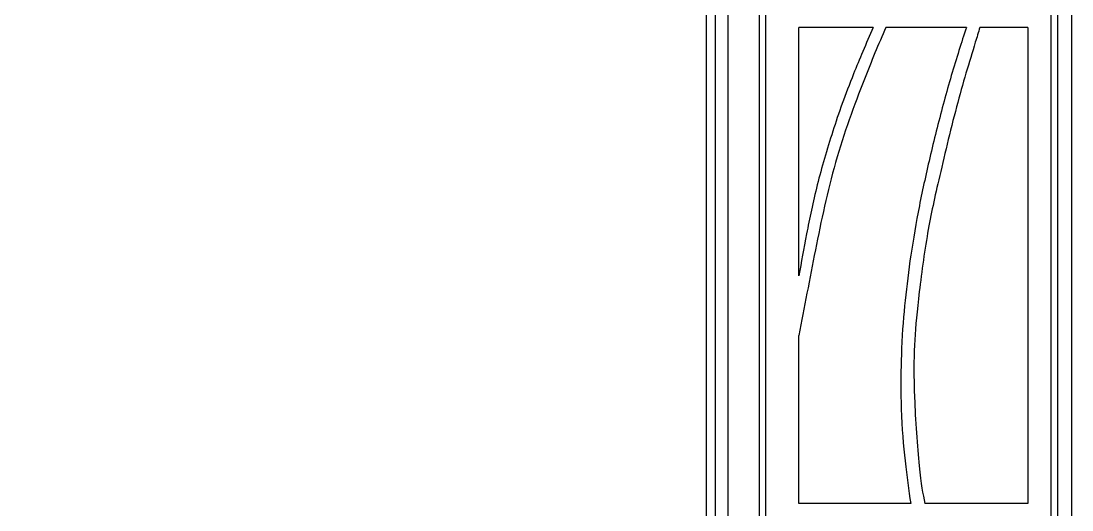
# Model space of a CAD drawing. Extents: x 0 to 80.9, y -7.4 to 60.
# Drawn here: x 19.25 to 38.5, y 21.08 to 30.04 of the extents above; entities that cross this region are included whole.
import ezdxf

# ---------------------------------------------------------------- set-up
doc = ezdxf.new("R2010")
doc.units = 0
doc.header["$MEASUREMENT"] = 0
doc.layers.add('LAYER_1', color=7, linetype='CONTINUOUS')

msp = doc.modelspace()

# ---------------------------------------------------------------- linework, layer by layer
at = {"layer": 'LAYER_1'}
for points in [[(0, 0), (38.497, 0), (38.497, 60.005), (0, 60.005), (0, 0)], [(32.771, 11.512), (38.24, 11.512), (38.24, 48.6), (32.771, 48.6), (32.771, 11.512)], [(32.882, 11.637), (38.114, 11.637), (38.114, 48.474), (32.882, 48.474), (32.882, 11.637)]]:
    msp.add_lwpolyline(points, close=True, dxfattribs=at)
for points in [[(31.968, 10.542), (31.968, 10.542), (31.968, 49.409), (31.968, 49.409)], [(32.199, 10.787), (32.199, 10.787), (32.199, 49.409), (32.199, 49.409)], [(31.795, 49.254), (31.795, 49.254), (31.795, 10.366), (31.795, 10.366)], [(33.495, 25.374), (33.495, 25.374), (33.495, 29.923), (33.495, 29.923)], [(34.857, 29.923), (34.857, 29.923), (33.495, 29.923), (33.495, 29.923)], [(36.563, 29.923), (36.563, 29.923), (35.087, 29.923), (35.087, 29.923)], [(37.686, 29.923), (37.686, 29.923), (36.81, 29.923), (36.81, 29.923)], [(37.686, 29.923), (37.686, 29.923), (37.686, 21.199), (37.686, 21.199)], [(33.495, 21.199), (33.495, 21.199), (33.495, 24.277), (33.495, 24.277)], [(35.543, 21.199), (35.543, 21.199), (33.495, 21.199), (33.495, 21.199)], [(37.686, 21.199), (37.686, 21.199), (35.8, 21.199), (35.8, 21.199)]]:
    msp.add_open_spline(points, degree=3, dxfattribs=at)
for points, knots in [([(35.087, 29.923), (34.953, 29.61), (34.824, 29.3), (34.696, 28.976), (34.696, 28.976), (34.506, 28.493), (34.318, 27.979), (34.167, 27.45), (34.167, 27.45), (34.017, 26.92), (33.904, 26.377), (33.798, 25.846), (33.798, 25.846), (33.692, 25.314), (33.594, 24.796), (33.495, 24.277)], [0, 0, 0, 0, 0.2, 0.2, 0.2, 0.2, 0.4, 0.4, 0.4, 0.4, 0.6, 0.6, 0.6, 0.6, 1, 1, 1, 1]), ([(34.857, 29.923), (34.726, 29.619), (34.603, 29.334), (34.497, 29.071), (34.497, 29.071), (34.343, 28.689), (34.224, 28.352), (34.116, 28.019), (34.116, 28.019), (34.009, 27.685), (33.913, 27.355), (33.833, 27.038), (33.833, 27.038), (33.754, 26.721), (33.691, 26.418), (33.637, 26.143), (33.637, 26.143), (33.584, 25.868), (33.54, 25.621), (33.495, 25.374)], [0, 0, 0, 0, 0.166667, 0.166667, 0.166667, 0.166667, 0.333333, 0.333333, 0.333333, 0.333333, 0.5, 0.5, 0.5, 0.5, 0.666667, 0.666667, 0.666667, 0.666667, 1, 1, 1, 1]), ([(36.563, 29.923), (36.517, 29.781), (36.471, 29.641), (36.428, 29.501), (36.428, 29.501), (36.331, 29.195), (36.241, 28.888), (36.155, 28.568), (36.155, 28.568), (36.068, 28.248), (35.984, 27.915), (35.908, 27.594), (35.908, 27.594), (35.832, 27.273), (35.763, 26.964), (35.702, 26.655), (35.702, 26.655), (35.641, 26.347), (35.589, 26.039), (35.546, 25.751), (35.546, 25.751), (35.503, 25.462), (35.47, 25.192), (35.442, 24.921), (35.442, 24.921), (35.413, 24.651), (35.39, 24.379), (35.377, 24.04), (35.377, 24.04), (35.363, 23.701), (35.359, 23.295), (35.37, 22.936), (35.37, 22.936), (35.382, 22.576), (35.409, 22.262), (35.44, 21.98), (35.44, 21.98), (35.472, 21.699), (35.507, 21.449), (35.543, 21.199)], [0, 0, 0, 0, 0.090909, 0.090909, 0.090909, 0.090909, 0.181818, 0.181818, 0.181818, 0.181818, 0.272727, 0.272727, 0.272727, 0.272727, 0.363636, 0.363636, 0.363636, 0.363636, 0.454545, 0.454545, 0.454545, 0.454545, 0.545455, 0.545455, 0.545455, 0.545455, 0.636364, 0.636364, 0.636364, 0.636364, 0.727273, 0.727273, 0.727273, 0.727273, 0.818182, 0.818182, 0.818182, 0.818182, 1, 1, 1, 1]), ([(36.81, 29.923), (36.783, 29.832), (36.755, 29.741), (36.727, 29.649), (36.727, 29.649), (36.614, 29.279), (36.499, 28.904), (36.383, 28.466), (36.383, 28.466), (36.267, 28.028), (36.149, 27.526), (36.058, 27.132), (36.058, 27.132), (35.967, 26.738), (35.903, 26.451), (35.842, 26.089), (35.842, 26.089), (35.781, 25.728), (35.725, 25.29), (35.686, 24.951), (35.686, 24.951), (35.647, 24.611), (35.627, 24.368), (35.614, 24.101), (35.614, 24.101), (35.601, 23.833), (35.597, 23.54), (35.613, 23.141), (35.613, 23.141), (35.629, 22.741), (35.664, 22.235), (35.699, 21.894), (35.699, 21.894), (35.733, 21.552), (35.767, 21.376), (35.8, 21.199)], [0, 0, 0, 0, 0.1, 0.1, 0.1, 0.1, 0.2, 0.2, 0.2, 0.2, 0.3, 0.3, 0.3, 0.3, 0.4, 0.4, 0.4, 0.4, 0.5, 0.5, 0.5, 0.5, 0.6, 0.6, 0.6, 0.6, 0.7, 0.7, 0.7, 0.7, 0.8, 0.8, 0.8, 0.8, 1, 1, 1, 1])]:
    msp.add_open_spline(points, degree=3, knots=knots, dxfattribs=at)

doc.saveas('drawing.dxf')
